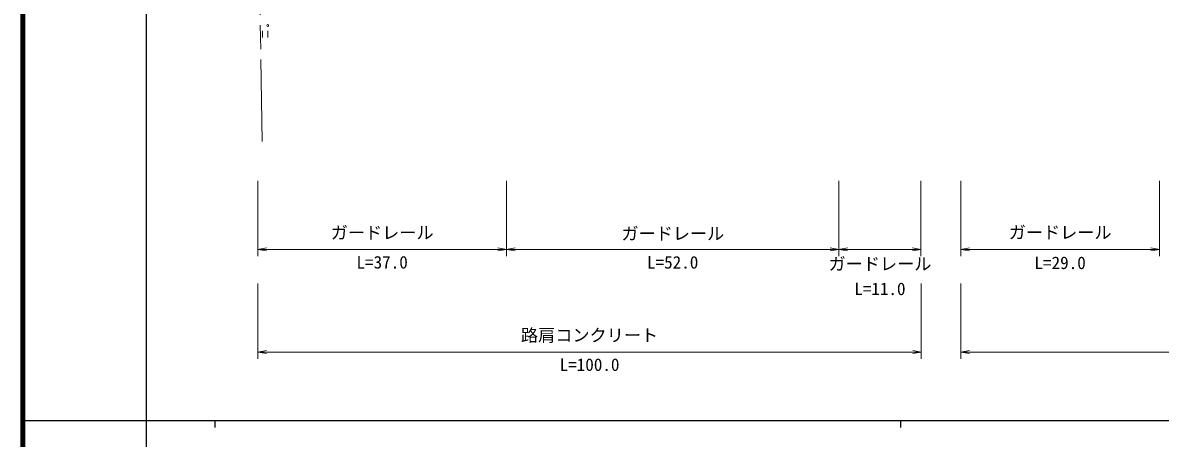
# Model space of a CAD drawing. Units: millimetres at full size, sheet at 1:1000; details may follow other scales. Extents: x 40000 to 680000, y 20000 to 380000.
# Drawn here: x 40000 to 205878, y 202409 to 263094 of the extents above; entities that cross this region are included whole.
import ezdxf
from ezdxf.enums import TextEntityAlignment as Align

# ---------------------------------------------------------------- set-up
doc = ezdxf.new("R2010")
doc.units = ezdxf.units.MM
doc.header["$LTSCALE"] = 1000
doc.linetypes.add('CHAIN', pattern=[18.5, 12, -1.5, 3.5, -1.5])
for name, color, linetype, lineweight in [('M-BGD', 7, 'Continuous', 13), ('M-BMK', 2, 'CHAIN', 13), ('M-STR-HTXT', 7, 'Continuous', 13), ('M-TTL', 2, 'Continuous', 140), ('M-TTL-BAND', 7, 'Continuous', 25)]:
    doc.layers.add(name, color=color, linetype=linetype, lineweight=lineweight)
doc.styles.add('ＭＳ ゴシック', font='')
doc.styles.get('ＭＳ ゴシック').set_extended_font_data('MS Gothic')

# ---------------------------------------------------------------- blocks, each defined once
blk = doc.blocks.new('open_arrow')
at = {"color": 0, "linetype": 'Continuous', "lineweight": -2}
blk.add_lwpolyline([(7.5, 1.25), (0, 0), (7.5, -1.25)], dxfattribs=at)

msp = doc.modelspace()

# ---------------------------------------------------------------- linework, layer by layer
at = {"layer": 'M-BGD'}
for p, q in [((74985, 261928), (74985, 260928)), ((75735, 260928), (75735, 261928))]:
    msp.add_line(p, q, dxfattribs=at)
msp.add_circle((75731, 262690), 125, dxfattribs=at)
at = {"layer": 'M-BMK'}
msp.add_line((74922, 245748), (74220, 288510), dxfattribs=at)
at = {"layer": 'M-STR-HTXT'}
for p, q in [((74274, 240000), (74274, 229000)), ((110548, 240000), (110548, 229000)), ((159000, 240000), (159000, 229000)), ((170981, 239999), (170981, 229000)), ((176808, 239994), (176808, 229000)), ((205745, 239994), (205745, 229000)), ((74274, 230000), (110548, 230000)), ((110548, 230000), (159000, 230000)), ((159000, 230000), (170981, 230000)), ((176808, 230000), (205745, 230000)), ((74274, 225000), (74274, 214000)), ((171032, 225000), (171032, 214000)), ((176808, 225000), (176808, 214000)), ((74274, 215000), (171032, 215000)), ((176808, 215000), (350110, 215000))]:
    msp.add_line(p, q, dxfattribs=at)
at = {"layer": 'M-TTL'}
msp.add_line((40000, 380000), (40000, 20000), dxfattribs=at)
at = {"layer": 'M-TTL-BAND'}
for p, q in [((58000, 370000), (58000, 20000)), ((40000, 205000), (579000, 205000)), ((68000, 205000), (68000, 204000)), ((168000, 205000), (168000, 204000))]:
    msp.add_line(p, q, dxfattribs=at)

# ---------------------------------------------------------------- block references
at = {"layer": 'M-STR-HTXT', "xscale": 167, "yscale": 167}
for p in [(74274, 230000), (110548, 230000), (159000, 230000), (176808, 230000), (74274, 215000), (176808, 215000)]:
    msp.add_blockref('open_arrow', p, dxfattribs=at)
at = {"layer": 'M-STR-HTXT', "xscale": 167, "yscale": 167, "rotation": 180}
for p in [(110548, 230000), (159000, 230000), (170981, 230000), (205745, 230000), (171032, 215000)]:
    msp.add_blockref('open_arrow', p, dxfattribs=at)

# ---------------------------------------------------------------- texts
at = {"layer": 'M-STR-HTXT', "style": 'ＭＳ ゴシック'}
for s, p in [('ガードレール', (92411, 230969)), ('ガードレール', (134800, 230842)), ('ガードレール', (191277, 231000)), ('L=37.0', (92411, 226650)), ('L=52.0', (134774, 226636)), ('ガードレール', (165007, 226412)), ('L=29.0', (191277, 226567)), ('L=11.0', (164991, 222766)), ('路肩コンクリート', (122653, 215992)), ('L=100.0', (122653, 211693))]:
    msp.add_text(s, height=1833, dxfattribs=at).set_placement(p, align=Align.BOTTOM_CENTER)

doc.saveas('drawing.dxf')
